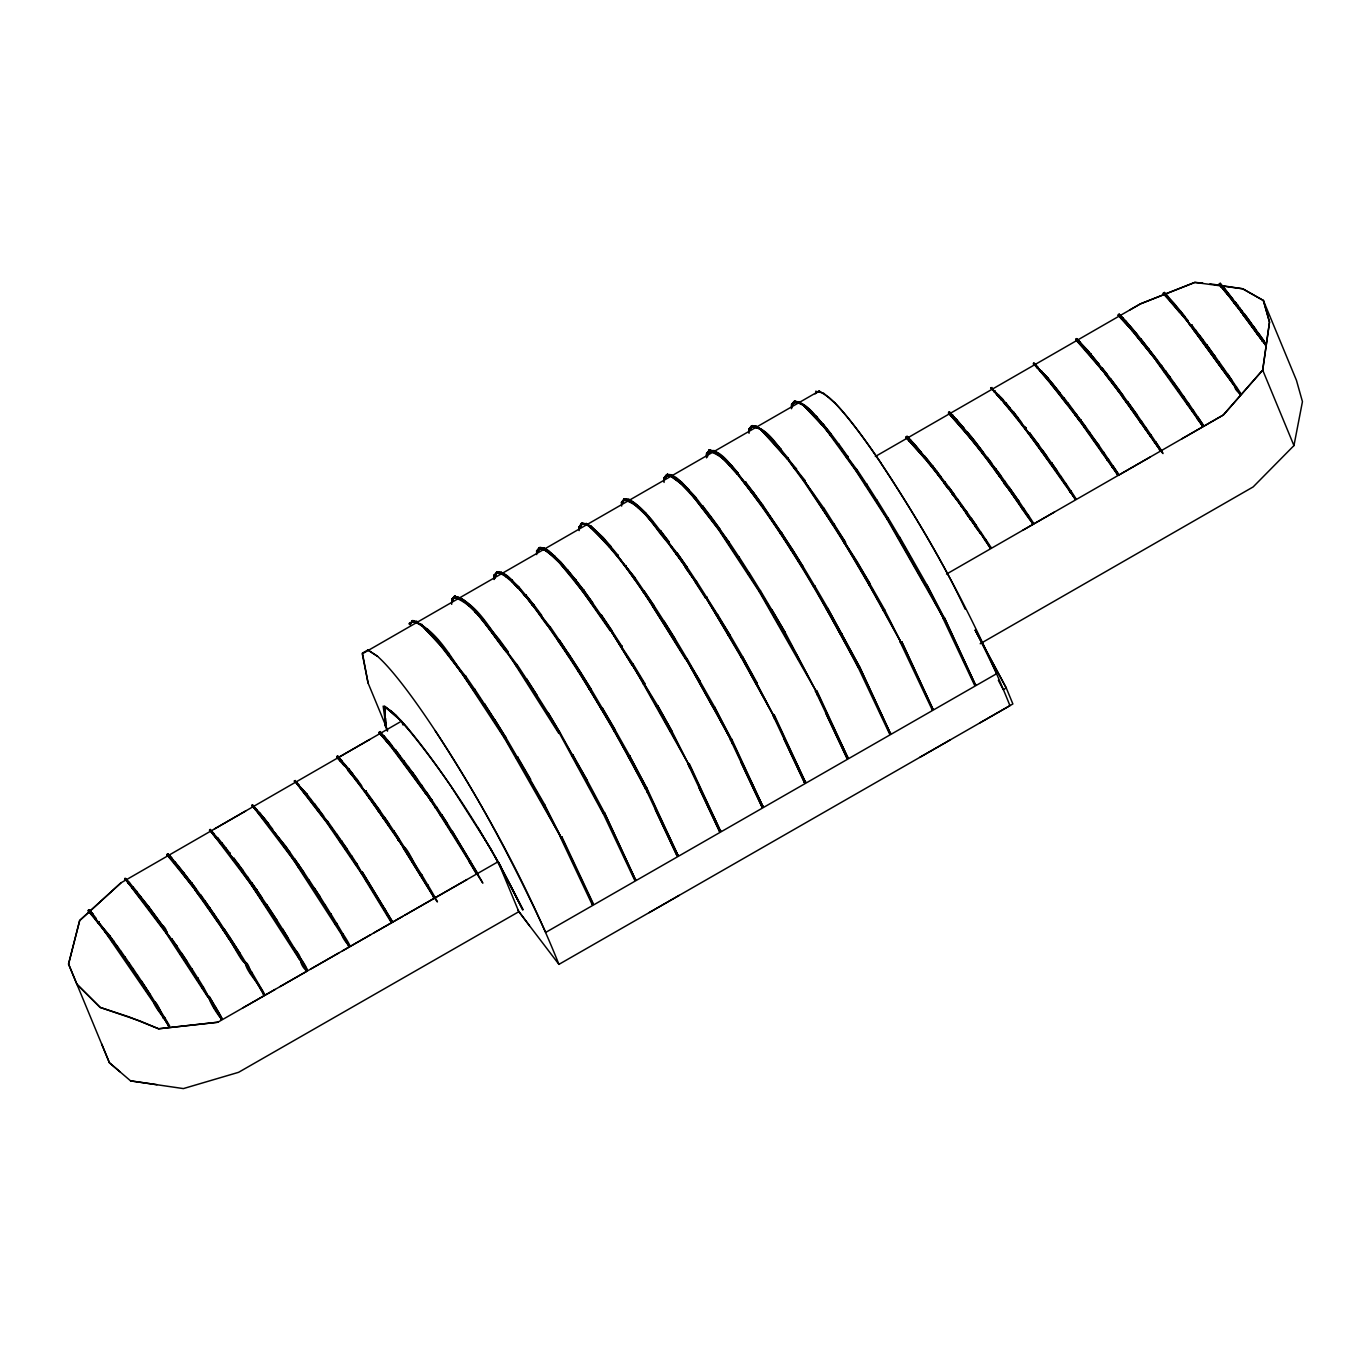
<?xml version="1.0" encoding="UTF-8"?>
<svg xmlns="http://www.w3.org/2000/svg" width="1371" height="1371" viewBox="0 0 1371 1371"><rect width="100%" height="100%" fill="white"/><g stroke="black" fill="none" stroke-linecap="round" stroke-linejoin="round"><path stroke-width="1.5" d="M749.029 433.287L749.132 428.797L751.616 425.798C768.514 427.992 777.648 447.22 788.548 458.548L787.143 458.925L760.494 429.226L755.558 426.278L751.616 425.798L749.029 429.706L750.52 429.397L752.525 425.593L753.005 426.415C765.412 428.3 772.627 441.068 780.99 449.225L779.568 449.585L772.73 440.742L760.511 429.243L766.92 435.43L767.177 433.956L766.252 434.144L766.92 435.43M494.108 579.505L494.194 575.032L496.696 572.033C506.567 571.433 512.531 581.664 519.061 587.525L517.621 587.851L511.349 580.396L505.608 575.494L505.453 576.42C523.396 590.473 536.112 609.872 549.651 627.918L550.148 626.753L549 627.729C585.04 679.022 616.573 733.348 645.501 788.942L646.855 788.291L629.82 756.141L628.466 756.775L629.82 756.141M494.194 578.596L494.194 575.032L495.599 575.614L494.965 576.317L494.211 574.997L495.599 575.631L494.982 576.3L494.108 575.94L497.604 571.844L506.927 576.111L512.651 580.996L512.017 581.681L512.24 580.207M495.12 578.408L495.12 574.826M791.53 408.729L791.65 404.325L795.077 401.206C807.708 403.382 815.385 416.27 823.577 424.976L822.154 425.336L803.08 404.925L798.128 401.943L794.169 401.395L791.65 404.291L792.421 405.61L792.575 404.102L791.65 404.291M791.615 407.821L791.65 404.325M451.676 604.337L451.779 599.196L454.332 596.385C479.353 603.703 491.401 633.488 508.041 651.91L506.687 652.339C490.595 633.625 478.256 606.41 454.229 597.31L451.693 600.121L455.72 597.002C464.786 597.842 470.527 606.41 476.765 612.1L475.326 612.443L475.497 611.535C469.225 605.828 463.449 597.208 454.332 596.368L454.229 597.31C463.535 598.442 469.773 606.582 476.114 612.786M169.661 1025.954L164.571 1017.333C163.56 1019.973 158.573 1004.395 154.923 1001.824L153.689 1002.698C155.917 1009.227 170.055 1024.617 168.41 1026.571M657.789 705.757L656.469 706.459L657.669 705.791L632.168 664.13L688.602 764.333L672.03 731.48L657.634 705.739L656.829 706.168L657.789 705.757L672.201 731.566L670.882 732.268L672.236 731.634M700.067 681.267L698.867 681.935L700.187 681.216L686.408 659.262L731.034 739.877L714.668 707.145L687.214 658.92L685.928 659.691C656.846 613.9 630.266 564.629 590.078 527.407L591.107 526.293L603.274 537.586L618.235 555.581L617.567 556.249L602.417 537.826L590.233 526.498L610.009 546.96L610.335 545.589L610.009 546.96M729.715 634.567L728.447 635.39L729.715 634.567L705.911 597.413L741.385 657.617L773.552 715.525L742.705 656.898L729.732 634.619L728.447 635.39L729.732 634.619M859.274 666.375L827.776 608.313L814.82 586.068L813.534 586.822L814.768 586.205L802.926 566.343L801.675 567.148L802.926 566.343L791.855 548.606L762.499 504.734L745.67 482.146L744.573 483.175C788.342 540.482 824.434 603.274 857.903 667.009L859.274 666.375L827.621 608.296L826.456 609.015L827.621 608.296M814.768 586.205L813.534 586.822L814.82 586.068M845.461 542.282L833.585 524.63L868.991 584.731L901.073 642.536L884.518 609.718L883.387 610.523L884.741 609.889L857.286 561.887L844.673 542.385L870.277 583.96L868.991 584.731L870.277 583.96M687.162 659.074L675.286 639.177L674.035 640L675.286 639.177L664.198 621.423L662.964 622.28L664.198 621.423M537.552 550.662L536.627 550.868L537.398 552.17L539.968 547.509L543.876 547.903L548.794 550.782L560.979 562.179L583.772 590.164L611.569 630.369L610.249 630.849L582.658 591.209L559.916 563.275L547.766 551.913L542.847 549.017L538.957 548.64L537.226 551.382M762.002 505.899L762.465 504.699L762.002 505.899C745.79 487.271 733.485 459.405 708.961 451.11L709.064 450.185L714.325 451.248L710.452 450.819L707.385 454.572L706.528 454.195L709.064 450.185C722.328 450.665 729.818 464.992 738.403 473.492L736.981 473.852C728.618 465.712 721.403 452.858 708.961 451.11L706.528 454.195L706.545 457.845M621.577 502.249L622.348 503.551L622.965 502.866L621.577 502.232L621.491 503.174L622.982 502.849L621.577 502.249L621.663 506.07M772.25 610.284L770.999 611.106L772.25 610.284L785.206 632.562L816.053 691.19L759.123 591.432L760.374 590.61L759.123 591.432L718.764 529.943L694.394 498.101L680.941 483.62L670.299 475.891L666.409 475.514L663.992 478.668L665.483 478.359L667.42 474.383L676.674 478.462L682.398 483.295L680.941 483.62L675.355 477.862L670.419 474.966L666.529 474.572L664.095 477.742L664.866 479.045L667.437 474.383L666.409 475.514L671.139 476.285L681.764 483.997M421.531 625.039L415.979 621.423L411.968 620.72L411.866 621.646L413.356 621.337L412.877 620.532L409.261 624.285L413.356 621.337L417.332 622.04L412.722 622.04L411.968 620.72C436.064 628.107 451.693 658.885 465.026 677.154L440.057 645.056L420.966 624.508L434.47 636.692L441.479 644.713L440.811 645.364L420.983 624.525L427.409 630.78L427.649 629.323L426.741 629.512L427.409 630.78M451.779 599.196L453.167 599.812L452.55 600.498L451.779 599.178L455.241 596.179L455.086 597.687L454.229 597.31L455.258 596.179L455.086 597.687M629.786 756.072L628.466 756.775L629.786 756.072L615.236 730.263L590.558 688.345L589.307 689.15L590.558 688.345L579.505 670.608L569.119 654.55L567.92 655.458L569.119 654.55M602.452 708.053L601.166 708.807L602.417 707.984L615.356 730.229L614.071 730.983L615.356 730.229M823.251 424.273L822.154 425.336L823.251 424.273L830.826 433.613L829.729 434.676L830.843 433.647L830.466 434.967L815.882 417.641L803.098 404.942L822.343 424.462L855.658 470.39L886.78 518.632L888.031 517.81L886.78 518.632L943.591 618.201L927.259 585.571L899.907 537.501L898.622 538.272L899.89 537.449M409.363 623.359L410.135 624.662L410.272 623.171L409.363 623.359L410.752 623.976L410.135 624.662M465.506 675.954L464.375 676.966L504.579 738.301L505.83 737.495L504.579 738.301L561.253 837.698L544.75 804.966L543.619 805.771L544.973 805.137L505.83 737.495M526.755 679.125L525.59 680.067L526.755 679.125L548.211 713.16L546.943 713.725L548.177 712.869L560.019 732.748L558.785 733.365L506.979 651.602L517.193 665.072L515.856 665.518L517.193 665.072M560.019 732.748L548.194 712.903M590.233 526.498L591.124 526.293L590.918 527.801L585.297 523.653L581.441 523.362L578.973 527.629L579.847 527.989L582.349 523.174L580.464 527.321L578.973 527.629L581.424 523.379L586.668 524.288L581.338 524.305L582.349 523.174L586.668 524.288L586.205 523.465L591.107 526.293L610.678 546.292L609.238 546.652L610.678 546.292M709.064 450.185L709.989 449.996L709.818 451.505L709.064 450.185M749.029 429.706L749.731 429.312M792.558 404.119L793.038 404.908L791.564 405.233L794.169 401.395L795.557 402.029C804.606 402.748 810.347 411.334 816.568 416.99L815.128 417.332L816.568 416.99M544.321 548.726L543.704 549.428L542.95 548.092L554.964 556.455L554.312 557.14L543.687 549.411L538.957 548.64L539.968 547.509L544.321 548.726L543.876 547.903L539.077 547.697L536.644 550.851M706.631 456.937L706.613 453.287L707.522 453.081L707.385 454.555L706.613 453.27L709.972 449.996L709.818 451.505M644.798 683.444L643.547 684.249L644.798 683.444L632.922 663.753M458.188 597.91L458.874 597.516M714.325 451.248L712.869 451.556L713.897 450.425L713.708 451.95L712.869 451.556L712.989 450.613L719.261 454.161L731.394 465.523L729.955 465.866L717.941 453.561M803.646 405.456L798.008 402.868L799.019 401.737L798.847 403.263L794.066 402.337L795.094 401.206L792.421 405.61M420.983 624.525L421.874 624.319L421.634 625.793L415.859 622.348L416.87 621.217L416.681 622.725L412.551 621.252M497.45 573.352L498.067 572.667L496.593 572.975L496.696 572.033L500.621 572.53L506.91 576.094L506.293 576.797L500.518 573.472L501.546 572.341L501.358 573.849L496.593 572.975L497.604 571.844L494.965 576.317M539.831 549.017L540.448 548.314L539.814 549.017L539.077 547.697L540.448 548.331L537.398 552.17M632.785 502.163L645.844 513.285L645.57 514.742L633.453 503.448L627.729 500.244L628.741 499.113C645.895 509.138 656.658 526.807 668.911 541.905L667.523 542.299C654.224 527.852 643.822 505.385 623.874 499.918L624.885 498.787L629.203 499.935L624.713 500.295L623.976 498.975L629.203 499.935L623.976 498.975L621.577 502.232M667.283 475.891L667.9 475.206L666.409 475.514L667.42 474.383M761.059 429.757L755.438 427.221L756.449 426.09L756.278 427.598L751.514 426.724L752.542 425.593L749.903 430.083M980.196 643.736L1253.145 486.928L1293.95 445.575L1262.691 370.101L1269.512 322.116L1263.377 300.489L1242.726 288.784L1194.809 282.409L1140.432 303.865L1129.944 309.897M1181.905 438.806L1223.343 414.985L1262.691 370.101L1269.512 322.116L1263.377 300.489L1242.726 288.784L1210.027 283.814M463.141 600.926L463.844 600.532M505.573 575.494L506.293 576.797L506.91 576.094L505.608 575.494M416.681 622.725L415.979 621.423L417.315 622.04M544.321 548.708L542.847 549.017L543.876 547.903L554.964 556.455M547.766 551.913L548.451 551.519M586.651 524.27L585.177 524.596L586.205 523.465M629.203 499.935L627.729 500.244L627.849 499.301L634.105 502.78L639.811 507.596L653.23 522.008L652.562 522.677L644.97 513.525L645.861 513.32L645.57 514.742M667.437 474.383L671.327 474.777L676.246 477.656L676.04 479.165L675.218 478.77L676.246 477.656L681.987 482.506L695.457 497.022L720.118 529.532L729.286 542.693L727.95 543.156L729.098 542.179L739.02 557.209L737.701 557.689L738.883 556.763L749.354 573.198L748.069 573.729L749.269 572.838L760.391 590.85L759.123 591.432L760.391 590.85M501.34 573.849L500.638 572.53L501.546 572.341L501.34 573.849L497.296 572.581M798.83 403.245L798.128 401.943L799.036 401.754L798.83 403.245L794.752 401.926M595.802 532.222L596.488 531.828M554.312 557.14L553.644 555.855M638.372 507.904L639.057 507.51M675.218 478.77L675.903 478.376M723.528 459.336L724.231 458.942M808.701 410.769L809.387 410.375M468.899 605.862L469.585 605.468M264.552 994.129L251.698 972.125C250.636 975.227 249.402 963.882 245.786 962.476C243.438 969.503 266.351 991.49 263.335 994.798M215.401 1007.051L209.215 996.477C207.124 1001.978 233.824 1037.264 215.453 1006.914L214.167 1007.685L215.401 1007.051L209.215 996.477L207.946 997.3L165.977 932.983L124.795 878.503L129.285 882.393L133.381 887.551L131.959 887.911L133.056 886.831L145.309 902.478L162.703 926.008L161.35 926.436L162.703 926.008M282.563 928.99L281.363 929.898L282.563 928.99L294.182 947.961C291.115 947.104 298.45 950.771 300.403 958.329L299.169 958.963L250.876 884.124L209.626 829.609L218.229 838.641L216.824 839.018L209.626 829.609M300.403 958.329L294.199 947.755M342.956 933.84C336.838 933.068 361.001 961.637 342.956 933.84L341.67 934.594L293.325 859.686L252.058 805.154L260.319 813.483L268.51 823.885L267.825 824.537L259.462 813.723L264.209 818.213L272.606 829.129L271.921 829.781L267.362 823.474L268.202 823.217L267.105 824.262L268.51 823.885M392.072 921.106L362.064 871.665L360.847 872.556L390.855 921.775L392.072 921.106L362.064 871.665L360.847 872.556L326.606 822.411L294.474 780.699L306.641 793.758L310.943 799.447L310.257 800.098L305.784 794.015L306.641 793.775L305.544 794.82L298.107 784.829L306.95 794.46L305.784 794.015M427.889 885.272L421.668 874.647C419.166 876.12 409.998 851.717 404.531 847.278L403.314 848.152C408.472 856.104 457.606 935.93 427.958 885.135L426.655 885.889L427.958 885.135M336.666 923.557L335.432 924.191L336.666 923.351L335.432 924.191L336.666 923.557L330.754 913.703L329.503 914.543L330.754 913.703M602.212 538.7L602.914 538.306M681.113 482.729L688.431 489.036L688.156 490.475L680.941 483.62L682.398 483.295M426.604 630.42L427.289 630.026M433.03 637.018L433.716 636.624M517.621 587.851L511.366 580.43L518.684 586.754L533.645 604.817L532.959 605.468L518.307 587.456M575.272 580.858L553.678 555.872L568.365 570.902L575.94 580.207L575.272 580.858L567.166 570.422L568.04 570.182L566.943 571.244L553.678 555.872M559.916 563.275L560.619 562.881M748.617 573.764L719.381 530.097L687.539 489.241L695.817 497.742L694.394 498.101L687.557 489.258L688.156 490.475M766.115 435.053L766.8 434.658M1293.95 445.575L1302.45 401.634L1296.452 380.333L1263.377 300.489M772.541 441.582L773.227 441.205M906.025 437.435L907.088 436.338L913.874 443.57L929.007 461.753L928.338 462.404L906.025 437.435L928.338 462.404M945.15 482.455L943.762 482.849L947.995 488.487L949.126 487.476L947.995 488.487L949.126 487.476L953.428 493.303L952.314 494.314L957.352 500.518L958.055 499.901L953.445 493.303L952.314 494.314L953.685 493.903L944.893 481.821L943.762 482.849L945.15 482.455L932.64 465.969L927.824 461.29L952.982 494.52L927.841 461.307L909.539 440.022L910.413 439.8L909.35 440.896L910.413 439.8L909.35 440.896L906.197 436.544M948.458 413.014L949.52 411.917L967.618 432.619L966.212 432.979L948.458 413.014L978.688 447.923L1018.07 501.957L1018.619 500.861L1009.279 487.493L1008.131 488.47C1015.088 497.673 1028.319 518.924 1032.483 522.882L1032.123 523.516M1027.719 516.113L1028.319 515.102L1027.736 516.147L986.486 457.64L951.971 415.584L952.862 415.379L951.782 416.458L952.845 415.362L951.782 416.458L948.629 412.123M1074.59 499.095L1074.95 498.461C1055.721 472.138 1029.758 432.928 1004.892 404.068L1005.971 402.988L1010.05 408.181L1009.382 408.849L991.062 387.685L1002.647 399.458L1001.224 399.801L991.062 387.685M1048.078 379.921L1048.404 378.55L1047.53 378.79L1059.56 393.957L1060.246 393.323L1052.482 383.726L1036.819 366.708L1048.404 378.55L1048.078 379.921L1033.494 363.264L1048.404 378.55L1064.239 398.413L1063.57 399.064L1033.494 363.264M1075.755 339.717L1076.818 338.62L1087.169 349.845L1106.688 373.975L1106.003 374.626L1075.755 339.717L1079.868 343.504L1080.159 342.082L1075.927 338.826M1155.702 441.856L1154.519 442.816L1155.702 441.856C1180.757 480.073 1134.108 413.288 1126.482 402.611L1127.613 401.6L1136.645 414.196L1136.148 415.362L1106.003 374.609L1079.251 342.27L1087.511 350.565L1086.089 350.925L1079.268 342.287L1079.868 343.504M1118.188 315.279L1119.25 314.182L1126.037 321.397L1137.364 334.867L1136.696 335.535L1118.188 315.279L1132.943 331.045L1156.678 360.916L1157.107 359.665L1155.993 360.676L1202.573 425.97L1203.172 424.924L1198.168 417.452L1196.986 418.395L1202.573 425.97M1156.678 360.916L1121.701 317.849L1122.575 317.644L1121.512 318.74L1122.575 317.644L1121.512 318.74L1118.359 314.387M1163.242 293.548L1164.305 292.469L1173.953 303.18L1188.263 320.9L1187.577 321.534L1163.242 293.548L1167.132 297.233L1167.441 295.81L1163.431 292.674M1180.465 312.708L1166.55 296.016L1181.134 312.04L1184.664 316.393L1183.978 317.044L1179.951 311.594L1180.808 311.354L1179.728 312.417L1166.55 296.016L1167.132 297.233M953.222 416.116L956.667 419.869L955.227 420.212L956.307 419.132L963.864 428.146L962.459 428.489L963.539 427.426L963.196 428.815M997.848 394.899L999.099 395.431L997.677 395.791L994.403 391.146L1002.304 398.721L1006.297 403.691L1005.629 404.359L997.865 394.917M994.215 392.037L994.9 391.626M1036.647 367.599L1037.333 367.205M1040.863 371.678L1040.281 370.478L1041.532 371.01L1040.109 371.352L1041.532 370.993M907.088 436.338L914.234 444.307L912.795 444.65L913.874 443.57L921.432 452.584L920.01 452.927L921.432 452.567M1119.25 314.182L1126.396 322.134L1124.957 322.476L1126.037 321.397M1082.524 346.914L1083.227 346.52M1169.583 300.472L1170.268 300.078M1126.037 321.397L1129.944 326.127L1128.522 326.487L1129.601 325.407L1137.039 334.164L1157.364 360.282L1156.661 360.899L1135.942 335.227L1137.347 334.867M336.7 757.135L337.78 756.055L345.509 765.292L344.087 765.652L336.7 757.135L341.088 761.556L341.413 760.151L336.889 756.261M379.133 732.68L380.195 731.6L391.815 745.55L390.409 745.927L379.133 732.68L395.122 751.188L430.94 800.51L431.659 799.91L426.604 792.284L425.438 793.261C433.065 800.733 531.16 964.002 452.499 831.477L451.282 832.334L452.481 831.443M426.604 792.284L425.438 793.261L382.972 735.936L383.846 735.713L382.749 736.793L383.829 735.713L382.749 736.793L379.321 731.806M958.792 424.239L959.477 423.845M1043.657 375.363L1044.359 374.969M167.022 854.921L168.085 853.842L179.361 867.106L196.242 889.299L195.539 889.916L167.022 854.921L171.392 859.343L171.718 857.955L167.211 854.047M213.071 834.579L213.756 834.185M475.326 612.443L476.011 612.049M516.473 665.672L517.038 664.592L516.439 665.62L482.575 619.623L499.164 639.417L507.818 651.328L507.304 652.476L475.514 611.569L476.748 612.083M524.853 594.98L526.07 595.494L524.647 595.854L525.744 594.791L524.647 595.854L517.827 586.994L519.043 587.508M752.936 493.012L754.05 493.371L752.679 493.8L730.143 464.992L731.034 464.786L729.955 465.866L731.017 464.752M745.653 482.129L744.573 483.175L745.67 482.146L744.573 483.175L737.17 472.978L754.067 493.406L781.59 532.959L780.27 533.456L781.59 532.959M816.55 416.973L815.128 417.332L816.208 416.253L823.577 424.976M171.392 859.343L170.844 858.177M271.921 829.781L252.058 805.154M327.258 822.6L327.738 821.4L327.275 822.617L298.107 784.829M341.088 761.556L341.413 760.151L340.334 761.231L340.539 760.374L348.714 770.656L349.074 769.32L347.977 770.382C367.548 793.895 388.798 827.021 403.742 847.604L404.514 847.244M916.359 448.677L917.045 448.283M128.223 883.472L128.908 883.078M1172.873 304.259L1173.576 303.865M1150.235 435.687L1150.8 434.624L1149.635 435.584L1150.8 434.607L1150.235 435.704L1118.051 389.998L1089.962 354.335L1090.836 354.112L1089.756 355.192L1090.836 354.112L1089.756 355.192L1086.295 350.068L1087.511 350.565M259.993 814.854L255.691 809.284L260.661 814.203L259.239 814.563L259.462 813.723M1001.224 399.801L1001.91 399.407M1087.511 350.565L1086.089 350.925L1087.169 349.845L1098.771 364.001L1097.366 364.378L1098.445 363.298L1098.085 364.652M1128.522 326.487L1129.224 326.092M1132.189 330.737L1132.874 330.342M301.671 790.107L302.357 789.713M175.128 863.764L175.471 862.393L175.128 863.764L170.844 858.195L183.645 872.796L191.94 883.541L191.237 884.175L170.844 858.195M348.714 770.656L344.292 764.812L349.057 769.32L357.471 780.236L356.786 780.887L344.31 764.829L345.509 765.292M383.846 735.713L387.924 740.837L386.519 741.214L387.599 740.134L399.904 755.798L399.218 756.449L390.632 745.104M1176.267 308.252L1176.952 307.858M255.486 810.124L256.171 809.747M967.292 431.916L966.212 432.979L967.292 431.916L975.072 441.513L996.117 469.465L995.432 470.099L966.212 432.979L967.618 432.619M1093.51 359.665L1094.195 359.271M924.859 456.354L923.763 457.417L924.859 456.354L928.698 461.067L941.003 476.988L939.615 477.382L940.729 476.354M1009.382 408.849L1005.097 403.211L1005.971 402.988L1004.892 404.068L1001.43 398.944L1002.647 399.458M1219.179 284.38L1220.259 283.317L1233.283 299.735L1232.598 300.386L1219.179 284.38L1237.019 306.076L1237.687 305.425L1235.185 301.911L1234.089 302.94C1243.925 314.902 1258.492 336.958 1265.056 343.898L1264.748 344.618M1266.101 344.172L1263.411 340.094L1262.245 341.071L1263.599 340.642L1256.042 329.811L1254.911 330.805L1256.264 330.377L1251.26 323.23L1250.129 324.241L1251.483 323.813L1244.234 313.753L1243.12 314.799L1244.234 313.77L1251.243 323.23L1250.798 324.447L1221.458 286.025L1222.315 285.785L1221.235 286.847L1222.315 285.785L1221.235 286.847L1219.385 283.54M1113.235 466.26L1112.052 467.22L1113.235 466.277L1112.052 467.22L1113.235 466.26L1118.239 473.749L1117.639 474.777L1067.186 403.28L1085.164 426.021L1084.701 427.238L1051.077 384.103L1052.482 383.726M88.207 910.772L89.304 909.71L96.124 918.33L95.456 918.981L88.207 910.772L109.354 937.044L109.8 935.81L98.335 922.135L153.689 1002.698L154.906 1001.807M141.47 981.07L140.288 982.013L141.47 981.07L150.313 994.609L149.662 995.552L116.398 946.247L91.651 913.806L92.525 913.583L91.429 914.628L92.508 913.566L91.429 914.628L88.43 909.933M386.519 741.214L387.205 740.82M208.426 996.82L171.049 939.118L136.072 891.801L149.233 907.345L148.805 908.613L135.832 892.624L136.929 891.561L135.832 892.624L132.182 887.071L133.056 886.848L132.696 888.185L132.182 887.071M178.264 868.169L178.95 867.774M216.824 839.018L217.903 837.938L222.102 843.354L221.434 844.005L217.509 838.606M263.112 819.275L263.815 818.881M345.184 764.59L344.824 765.943L344.31 764.829M1224.406 288.321L1223.309 289.384L1224.406 288.321L1237.687 305.425L1236.299 305.819L1237.413 304.79L1242.212 311.337L1240.824 311.748L1241.937 310.72L1244.491 314.387L1243.12 314.799L1265.382 344.772M174.391 863.456L175.077 863.062M1025.2 428.763L1025.611 427.478L1025.2 428.763L1008.867 407.718L1013.58 412.174L1017.813 417.761L1017.128 418.412L1012.723 412.431L1013.58 412.174M99.192 921.912L98.095 922.957L99.209 921.912L98.095 922.957L94.942 917.885L113.724 941.397L112.353 941.808L113.485 940.797L117.46 946.538L116.107 946.967L117.238 945.956L121.282 951.885L119.928 952.314L121.076 951.32L125.189 957.404L123.836 957.849L124.984 956.872L129.165 963.128L127.811 963.573L128.977 962.613L133.227 969.04L131.89 969.503L133.056 968.543L137.374 975.175L136.037 975.655L137.22 974.695L150.399 994.986L149.113 995.5L150.313 994.626L164.571 1017.556L163.32 1018.156L164.571 1017.556M549.617 627.867L549.325 627.027C549.411 630.026 535.753 608.45 532.239 605.194L524.87 595.014M651.808 522.368L652.493 521.957M668.225 542.539L659.4 531.674L660.479 530.628L659.4 531.674L652.03 521.528M711.241 517.038L710.109 518.049L711.241 517.038L719.895 528.932L719.415 530.149L702.226 506.636L703.083 506.396L701.986 507.424L703.066 506.379L701.986 507.424L694.617 497.279L695.817 497.742M736.981 473.852L737.667 473.458M779.568 449.585L780.253 449.191M834.391 524.305L833.191 525.213L834.408 524.356L833.191 525.213L803.92 481.461L779.791 448.763L780.973 449.208M1054.916 388.798L1055.601 388.404M1225.417 291.989L1226.102 291.595M567.148 570.387L568.348 570.867L567.166 570.422M967.618 432.619L971.456 437.298L970.051 437.675L971.148 436.629L970.051 437.675L971.131 436.629L983.435 452.567L982.047 452.944L983.435 452.55M1006.297 403.691L1013.889 412.877L1012.483 413.237L1013.58 412.191L1013.22 413.528L1008.867 407.718M1140.878 338.877L1139.798 339.922L1140.895 338.877L1139.798 339.922L1140.878 338.877L1157.364 360.282M465.026 677.154L465.523 675.989L464.992 677.103L440.28 644.233L441.479 644.713M830.432 434.915L822.377 424.513M483.843 704.763L484.426 703.734L483.843 704.763L447.889 653.624L448.745 653.384L447.632 654.43L448.728 653.367L448.368 654.704L440.28 644.233L465.729 676.537M489.944 629.803L490.629 629.409M694.583 497.227L695.8 497.724L695.114 498.393L694.617 497.279M1102.387 368.216L1101.29 369.262L1102.387 368.216L1101.29 369.262L1102.387 368.216L1106.397 373.323L1123.466 396.185L1122.763 396.802L1105.283 374.369L1106.688 373.975M975.364 442.199L974.215 441.77M395.499 749.886L394.402 750.931L395.499 749.868L394.402 750.931L395.499 749.886L404.119 761.316L402.731 761.71L403.845 760.682L408.438 767.092L407.05 767.503L408.181 766.475L417.384 779.414L416.03 779.842L417.161 778.848L422.028 785.977L420.674 786.423L421.822 785.429L420.674 786.423L421.84 785.446L431.659 799.91L430.323 800.39L431.488 799.43L436.664 807.348L435.344 807.827L436.509 806.885L447.1 823.234L445.798 823.765L446.997 822.857L477.074 872.419M1143.722 344.824L1144.408 344.429M220.697 843.731L221.776 842.651L230.174 853.585L229.488 854.219L221.382 843.336M356.786 780.887L352.21 774.564L357.18 779.585L361.67 785.754L360.984 786.406L356.34 779.842L357.18 779.585L356.083 780.63L357.454 780.236M191.666 882.907L190.809 883.147L199.275 895.726L200.646 895.297L195.984 888.682L194.853 889.71L195.984 888.682L194.853 889.71L218.023 922.477L219.36 921.998C217.252 920.147 190.603 878.108 204.45 902.187L182.257 873.173L183.645 872.779M246.9 877.766L224.913 847.895L243.078 870.876L241.707 871.288L242.838 870.277L247.603 877.149L246.249 877.577L247.38 876.566L256.96 890.499L255.623 890.944L256.96 890.499M349.074 769.32L353.067 774.324L352.69 775.643L347.977 770.382L349.057 769.32M936.239 472.378L936.633 471.058L936.239 472.378L927.601 462.113L929.007 461.753M1227.542 294.645L1228.245 294.251M94.719 918.707L95.422 918.313M140.545 897.885L140.048 896.788L141.213 897.217M1235.734 387.702L1183.481 315.947L1235.734 387.702L1236.299 386.639L1235.117 387.582C1234.911 390.255 1242.417 395.636 1239.95 393.546L1239.59 394.197M1230.421 297.61L1229.941 296.53L1231.107 296.959M1016.408 418.138L1017.505 417.092L1021.806 422.851L1021.121 423.485L1017.093 417.744M1118.376 474.195L1108.334 459.045L1107.168 459.988L1108.505 459.525L1103.535 452.019L1102.37 452.978L1103.706 452.533L1098.822 445.232L1097.657 446.209L1099.011 445.746L1085.164 426.038L1084.033 427.032L1085.386 426.604L1068.043 403.04L1066.946 404.085L1062.851 398.79L1059.08 392.894L1059.937 392.654L1058.84 393.7L1060.246 393.323M1149.121 349.519L1147.733 349.931L1148.847 348.885M1187.08 320.454L1203.292 340.471L1201.904 340.882L1203.035 339.854L1215.22 356.768L1213.866 357.197L1215.014 356.186L1219.333 362.492L1217.979 362.938L1219.127 361.944L1231.878 380.178L1236.453 387.102L1235.117 387.582L1236.299 386.639L1240.926 393.717M977.969 447.666L978.671 447.272M1222.469 368.131L1223.498 368.388L1222.161 368.833L1190.782 325.15L1191.639 324.893L1190.525 325.938L1191.622 324.893L1190.525 325.938L1187.097 320.454M1234.089 302.94L1235.477 302.563L1234.089 302.94L1231.878 300.112L1233.266 299.735M143.921 902.872L144.606 902.461M313.89 804.28L315.022 804.674L313.651 805.085L309.777 799.019L327.977 822M351.97 775.369L352.655 774.975M186.353 878.417L187.039 878.023M224.673 848.718L225.375 848.323M101.557 927.396L102.242 927.002M1051.728 463.055L1050.58 464.049L1051.746 463.055L1050.58 464.049L1051.728 463.055L1056.356 469.636L1055.841 470.784L1020.658 422.439L1025.885 428.129M1062.851 398.79L1063.965 397.744L1068.317 403.691L1067.632 404.308L1063.536 398.413M1151.829 355.209L1152.514 354.815M1191.639 324.893L1195.632 330.36L1194.261 330.771L1195.358 329.726L1199.436 335.347L1198.048 335.741L1199.162 334.73L1203.035 339.854L1201.904 340.882L1203.275 340.454M935.536 472.104L936.222 471.71M1110.493 378.602L1109.379 379.647L1110.493 378.602L1118.907 389.741L1136.85 414.762L1135.496 415.19L1136.645 414.196L1141.46 421.325L1140.124 421.771L1141.272 420.794L1146.173 428.112L1144.836 428.557L1145.985 427.598L1150.955 435.104M532.239 605.194L533.336 604.131L541.734 615.425L541.048 616.059L532.925 604.8M643.445 591.826L644.01 590.747L643.445 591.826L625.262 565.829L634.756 577.482L634.259 578.631L617.087 555.186L634.996 578.048L633.625 578.476L634.756 577.482L653.898 605.759L652.596 606.239L653.761 605.297L664.25 621.749L675.303 639.417L674.035 640L675.303 639.417M148.805 908.613L149.233 907.345L162.481 925.442M299.238 865.564L298.073 866.523L299.238 865.564L304.122 872.676L303.539 873.738L271.475 828.735L285.288 845.838L290.052 852.711L288.681 853.139L289.829 852.145L304.276 873.173L302.94 873.635L304.122 872.676L309.263 880.576L307.944 881.056L309.126 880.113L319.666 896.428L318.38 896.96L319.58 896.034L325.116 904.963L323.83 905.494L325.047 904.603L330.771 913.977M601.132 616.436L601.68 615.356L601.132 616.436L574.535 580.584L575.94 580.207M632.905 663.958L631.671 664.575L632.905 663.718L631.671 664.575L610.609 630.214L582.949 590.455L583.789 590.198L582.658 591.209L583.772 590.164L582.658 591.209L574.792 579.796M795.968 469.79L796.38 468.522L795.934 469.756L787.4 458.137L796.654 469.156L795.266 469.55L787.4 458.137M1241.526 311.988L1238.818 307.978L1241.937 310.72L1240.824 311.748L1241.937 310.72M266.677 904.552L265.477 905.477L266.677 904.552L277.096 920.438L276.462 921.398L233.259 858.726L234.115 858.469L232.984 859.48L234.098 858.452L232.984 859.48L229.043 853.19L229.882 852.933L228.786 853.979L230.157 853.567M310.926 799.43L315.039 804.691L313.651 805.085L314.764 804.04L323.556 815.968L322.168 816.379L323.539 815.968M318.98 809.576L317.866 810.604L318.98 809.576L317.866 810.604L313.908 804.297M498.05 640.446L498.736 640.051M676.846 554.398L677.325 553.216L676.846 554.398L667.78 541.511L677.548 553.764L686.717 566.943L685.997 567.543L667.523 542.299L668.911 541.905M987.583 458L986.212 458.411L987.326 457.4L991.559 463.038L990.445 464.049L991.559 463.038M1194.261 330.771L1194.946 330.377M1236.299 305.819L1237.43 304.79L1237.019 306.076M105.07 932.023L105.773 931.629M275.674 834.271L271.475 828.735L285.528 846.438L284.157 846.85L285.288 845.838M398.515 756.192L399.201 755.798M455.738 665.055L456.44 664.661M626.084 565.538L625.622 566.771L617.087 555.186M847.158 457.4L847.621 456.2L847.158 457.4L838.109 444.53L857.012 469.945L855.658 470.39L856.824 469.413L866.712 484.443L865.409 484.94L866.575 483.997L865.409 484.94L866.609 484.032L877.029 500.415L875.743 500.946L876.943 500.055L888.048 518.049L886.78 518.632L888.031 517.81L899.856 537.655M940.3 477.622L939.872 476.611M1046.347 456.92L1047.41 457.211L1046.707 457.845L1024.754 427.735L1038.567 445.044L1037.196 445.455L1038.327 444.444L1042.954 451.042L1041.583 451.47L1042.714 450.459L1056.561 470.167L1055.207 470.63L1056.356 469.636L1061.257 476.937L1059.92 477.399L1061.068 476.423L1066.038 483.929L1064.701 484.409L1065.867 483.449L1070.922 491.144L1069.603 491.623L1070.768 490.681L1069.603 491.623L1070.768 490.681L1075.909 498.598M1029.775 432.945L1028.661 433.973L1029.775 432.945L1038.327 444.444L1037.196 445.455L1038.567 445.027M1071.094 409.552L1071.796 409.158M1113.543 385.114L1114.229 384.72M783.646 738.352L804.314 782.361L805.531 782.447L773.518 714.839L774.649 719.227M1239.675 307.738L1239.247 309.006L1238.818 307.978M741.145 762.704L761.83 806.731L763.047 806.816L731.017 739.175L732.148 743.579M826.147 714.017L846.798 757.974L848.015 758.077L816.036 690.504L817.167 694.891M933 709.321L901.81 641.885L900.387 642.399L932.126 709.63L933 709.321L901.81 641.885M1199.162 334.73L1198.734 335.981L1198.323 334.97M561.99 837.064L560.568 837.578L561.99 837.064L593.3 903.712L591.878 904.226L593.3 903.712M655.321 809.661L676.846 855.47L678.062 855.555L646.118 788.085L647.249 792.472M698.679 787.143L719.347 831.1L720.563 831.186L688.568 763.63L689.699 768.017M763.047 806.816L731.771 739.226M720.563 831.186L689.322 763.681M805.531 782.447L774.272 714.891M848.015 758.077L816.79 690.556L815.402 691.344M975.484 684.952L944.311 617.55L942.888 618.064L974.61 685.26L975.484 684.952L944.311 617.55M1076.698 414.779L1075.344 415.19L1076.458 414.179M635.578 879.942L604.44 812.609L603.017 813.106L634.704 880.268L635.578 879.942L604.44 812.609M678.062 855.555L646.872 788.136M890.499 733.691L859.291 666.22L857.869 666.734L889.625 734.016L890.499 733.691L859.291 666.22M986.897 458.651L986.486 457.64M152.421 914.131L153.106 913.754M191.666 882.907L190.552 883.935L191.666 882.907L195.984 888.682M1033.58 439.851L1033.151 438.857L1034.265 439.217M1118.907 389.741L1118.462 390.992L1118.051 389.998M1165.676 371.164L1164.545 372.158L1165.676 371.164L1170.063 377.162L1169.583 378.362L1160.5 365.56L1170.303 377.762L1168.932 378.173L1170.063 377.162L1179.3 390.324L1177.946 390.769L1179.094 389.792L1183.927 396.922L1182.573 397.367L1183.721 396.373L1188.623 403.691L1187.286 404.154L1188.451 403.177L1193.421 410.683L1192.085 411.163L1193.25 410.203L1203.31 425.387M1245.434 317.883L1246.547 316.872M109.354 937.044L109.8 935.793L113.724 941.397M148.119 908.373L148.805 907.979M234.115 858.469L238.417 864.244L237.303 865.255L238.417 864.244L242.838 870.277L241.707 871.288L243.078 870.859M279.735 840.817L280.421 840.423M384.154 816.722L382.989 817.682L384.154 816.722L389.038 823.851L388.456 824.914L360.573 785.394L379.578 810.398L378.225 810.844L379.373 809.85L378.225 810.844L379.39 809.867L389.193 824.331L387.873 824.811L389.038 823.851L399.338 839.515L398.018 840.012L399.201 839.086L421.651 874.852L420.4 875.452L421.651 874.852M365.731 790.913L364.617 791.941L365.749 790.93L364.617 791.941L365.731 790.913L379.373 809.85M402.731 761.71L403.417 761.316M1122.763 396.802L1123.226 395.568L1122.095 396.596L1126.482 402.611L1127.613 401.6M1206.96 345.149L1205.829 346.16L1206.96 345.149L1205.829 346.16L1206.96 345.149L1215.22 356.768L1214.175 356.46M1248.45 321.242L1248.038 320.283L1249.135 320.625M996.117 469.465L994.746 469.893L1004.24 482.249L1004.96 481.649L1000.282 474.88L990.719 463.295M1160.226 366.331L1160.911 365.937M408.438 767.092L407.05 767.503L398.772 755.404M1080.776 420.006L1079.645 421.017L1080.776 420.006L1079.645 421.017L1067.186 403.297M116.775 947.172L108.96 936.067M369.039 797.973L369.742 797.579M1209.822 351.593L1210.507 351.199M412.62 772.541L411.489 773.535L412.62 772.541L411.489 773.535L412.62 772.541L417.161 778.848L416.03 779.842L417.384 779.396M238.434 864.261L237.971 865.461L237.577 864.501M156.825 920.164L157.528 919.77M1250.798 324.447L1250.403 323.487M1161.357 365.303L1165.916 371.747L1164.545 372.158L1165.658 371.147M112.353 941.808L113.039 941.414M752.679 493.8L753.382 493.406M956.684 500.312L957.815 499.318L967.035 512.446L966.332 513.062L957.369 499.918M996.117 469.465L994.746 469.893L995.877 468.882L1000.504 475.463L999.133 475.891L1000.487 475.463M1253.642 326.487L1252.511 327.498L1253.642 326.487L1256.042 329.794L1255.562 330.994L1252.803 326.761M710.109 518.049L710.795 517.655M591.312 603.103L591.998 602.709M558.802 641.062L559.334 639.931L558.802 641.062L540.654 615.082L550.354 627.284M813.723 494.794L804.211 480.724L824.16 508.692L822.84 509.189L824.005 508.247L845.496 542.316L844.228 542.882L845.496 542.316M838.983 444.307L837.852 445.301L838.983 444.307L847.861 456.783L846.49 457.211L847.861 456.783M290.052 852.711L285.288 845.856L284.157 846.85L280.027 840.08M1042.731 450.459L1041.583 451.47L1042.954 451.042M1009.279 487.476L1008.765 488.624L1008.456 487.768C1011.147 490.03 1003.435 484.803 1003.589 482.078L1004.737 481.084L1018.79 501.358L1017.453 501.82L1018.619 500.843L1023.571 508.35L1022.252 508.812L1023.417 507.853L1028.456 515.565M1084.701 427.238L1084.324 426.312L1085.404 426.621M204.45 902.187L204.93 901.004L214.322 914.406L213.173 915.365L214.322 914.406M373.58 804.28L374.266 803.869M971.439 518.478L970.291 519.455L971.439 518.478L976.152 525.264L975.604 526.361L961.448 505.779L966.829 511.897L976.341 525.779L975.621 526.378L965.681 512.891L967.018 512.446M1098.291 446.363L1088.797 432.499L1098.822 445.215L1097.657 446.209L1099.011 445.746M1169.6 378.379L1169.223 377.453L1170.303 377.762M1198.151 417.452L1196.986 418.395L1198.168 417.452L1197.586 418.498L1173.696 383.657L1179.094 389.792L1177.946 390.769L1179.3 390.324M1255.202 330.085L1257.327 334.181L1258.475 333.17L1263.394 340.094L1262.245 341.071L1263.599 340.642M116.107 946.967L116.792 946.573M341.705 841.143L340.539 842.102L341.705 841.143L346.572 848.255L346.006 849.317L331.439 827.981L346.743 848.752L345.406 849.215L346.572 848.255L351.73 856.172L350.41 856.652L351.593 855.71L356.854 863.919L355.552 864.416L356.734 863.49L361.533 872.162M1130.955 408.798L1131.641 408.421M1003.589 482.078L1004.292 481.701M1046.056 457.657L1046.741 457.263M1259.778 337.592L1260.463 337.197M1173.405 384.377L1174.09 383.983M1093.047 439.611L1093.732 439.234M196.944 978.671L166.285 932.263L176.91 946.418L175.574 946.898L176.739 945.921L181.88 953.805L180.561 954.285L181.726 953.359L186.867 961.105L192.248 969.623L190.946 970.137L192.146 969.228L190.946 970.137L192.163 969.246L197.681 978.123L196.396 978.671L197.613 977.78L196.396 978.671L197.63 977.797L203.319 987.12L202.051 987.686L203.285 986.812L208.632 996.906M245.769 962.442C243.061 966.675 229.077 935.45 223.027 929.881L224.193 928.938L240.096 953.393L239.411 954.285L199.566 894.989M246.249 877.577L246.934 877.183M288.681 853.139L289.384 852.745M327.738 821.418L337.129 834.819L335.775 835.265L336.923 834.288L341.876 841.64L340.539 842.102L341.687 841.126M961.14 506.516L961.842 506.122M1088.488 433.236L1089.191 432.842M1217.979 362.938L1218.665 362.544M167.331 932.537L165.977 932.983L167.313 932.52C156.414 918.981 167.536 928.047 166.611 933.137L161.658 925.716M209.574 907.585L208.426 908.562L209.574 907.568L208.426 908.562L204.108 901.295M252.024 883.147L250.876 884.124L252.024 883.13L250.876 884.124L252.024 883.147L256.771 889.968M294.474 858.709L293.325 859.686L294.474 858.709L299.238 865.547L298.073 866.523L299.238 865.547M331.131 828.701L331.816 828.324M119.928 952.314L120.614 951.92M1012.758 495.034L1013.443 494.64M1227.748 374.454L1226.411 374.917L1227.559 373.923L1232.066 380.692L1230.73 381.155L1232.066 380.675M1136.148 415.362L1135.805 414.488L1136.85 414.762M634.293 578.682L633.95 577.791L634.996 578.048M1222.161 368.833L1222.846 368.456M507.339 652.527L507.013 651.653L508.041 651.91M676.177 554.192L676.863 553.798M761.333 505.71L762.019 505.299M770.519 518.906L771.205 518.495M719.038 529.206L729.098 542.179L727.95 543.156L729.269 542.659M123.836 957.849L124.521 957.455M171.872 938.809L170.707 939.786L171.872 938.809L176.739 945.921L175.574 946.898L176.893 946.401M706.699 597.088L705.499 597.996L706.733 597.122L705.499 597.996L695.131 581.955L696.331 581.047L695.68 581.99L685.38 567.388L686.528 566.412L696.451 581.458L695.714 582.041L685.38 567.388L686.717 566.943M803.92 481.461L804.606 481.067M1182.573 397.367L1183.259 396.973M474.709 689.202L473.526 690.144L474.692 689.167L494.862 720.135L493.577 720.666L494.777 719.758L505.813 737.444L504.579 738.301L505.813 737.444M975.621 526.378L976.152 525.264L981.122 532.753L980.402 533.353L975.004 526.241L976.341 525.779M1055.841 470.784L1056.561 470.167M1141.272 420.811L1140.124 421.771L1141.46 421.325M1187.286 404.154L1187.972 403.76M127.811 963.573L128.514 963.179M256.788 889.985L255.623 890.944L256.788 889.985L277.199 920.832M382.989 817.682L383.674 817.27M425.438 793.261L426.124 792.849M1018.07 501.957L1018.79 501.358M1059.92 477.399L1060.606 477.005M1102.37 452.978L1103.055 452.584M1144.836 428.557L1145.522 428.18M979.785 533.233L980.951 532.274L985.989 539.968L985.269 540.551L980.471 532.839M218.023 922.477L219.189 921.518L224.347 929.401L223.61 929.984L218.726 922.083M214.339 914.406L213.173 915.365L214.339 914.406L219.343 921.98M260.49 898.056L261.175 897.662M131.89 969.503L132.576 969.108M984.669 540.448L985.852 539.506L990.976 547.423L990.239 548.006L985.355 540.054M1022.252 508.812L1022.937 508.418M1064.701 484.409L1065.404 484.014M1107.168 459.988L1107.854 459.593M1192.085 411.163L1192.787 410.769M346.023 849.352L346.743 848.752M388.473 824.931L389.193 824.331M394.06 831.306L392.877 832.248L394.043 831.289L392.877 832.248L394.06 831.306L399.201 839.086L398.018 840.012L399.321 839.498M430.94 800.51L431.659 799.91M303.557 873.755L304.276 873.173M600.498 616.299L601.184 615.905M642.828 591.672L643.513 591.278M813.089 494.64L813.774 494.245M855.658 470.39L856.361 469.996M989.656 547.92L990.976 547.423M550.148 626.753L569.239 654.961L568.468 655.492L558.168 640.908L559.351 639.966L579.556 670.95L590.575 688.585L589.307 689.15L590.575 688.585M136.037 975.655L136.723 975.244M1117.057 474.692L1118.239 473.749M1159.523 450.288L1160.706 449.345M1201.99 425.867L1203.172 424.924M224.21 928.955L223.027 929.881L224.347 929.401M270.618 913.223L271.304 912.829M350.41 856.652L351.096 856.258M314.267 887.894L313.085 888.819L314.267 887.894L319.58 896.034L318.38 896.96L319.666 896.411M185.685 962.031L186.37 961.637M224.33 929.384L229.454 937.13L228.152 937.627L229.351 936.719L228.152 937.627L229.334 936.701L240.165 953.736L238.88 954.285L240.096 953.393L251.698 972.33L250.447 972.93L251.698 972.33M265.477 905.477L266.18 905.083M435.344 807.827L436.029 807.433M441.668 814.682L440.485 815.608L441.668 814.682L446.997 822.857L445.798 823.765L447.083 823.217M181.743 953.376L180.561 954.285L181.88 953.805M307.944 881.056L308.629 880.662M144.641 988.628L145.326 988.234M355.552 864.416L356.237 864.021M276.462 921.398L277.096 920.438L288.287 938.364L287.019 938.929L288.27 938.33M233.43 945.75L234.115 945.356M713.657 707.487L714.668 707.145L713.297 707.779L686.34 659.502L652.596 606.239L653.898 605.759M535.924 696.074L536.609 695.663M781.556 532.925L780.27 533.456L781.47 532.548L791.924 548.931L790.621 549.463L791.924 548.931M822.84 509.189L823.525 508.795M621.166 646.906L621.817 645.981L621.166 646.906L610.661 630.283L632.939 664.01M695.714 582.041L696.451 581.458M568.468 655.492L569.102 654.515M662.964 622.28L663.65 621.886M737.701 557.689L738.386 557.312M578.271 671.482L578.956 671.07M484.426 703.734L483.243 704.677L484.46 703.769L494.862 720.135M942.94 618.355L944.293 617.704M622.348 503.551L624.885 498.787L622.177 502.763M772.884 715.679L774.255 715.045M560.602 837.835L561.956 837.201M603.051 813.397L604.405 812.746L603.051 813.397L559.265 732.937L587.354 780.562L586.034 781.264L587.354 780.562M645.501 788.942L646.855 788.291M827.056 608.758L840.869 634.824L842.222 634.19M857.903 667.009L859.051 666.22M927.259 585.571L925.905 586.205L927.224 585.503L944.071 617.55M900.421 642.673L901.775 642.039M730.383 740.014L731.754 739.38M572.872 754.855L571.656 755.524L572.992 754.804M687.934 764.47L689.305 763.836M757.135 682.741L755.815 683.444L757.169 682.809L755.815 683.444L756.998 682.724L742.568 656.88L741.385 657.617L742.568 656.88M275.897 921.346L276.582 920.952M366.314 881.107L367.017 880.713M408.798 856.721L409.483 856.327M707.385 454.572L709.818 451.505M215.384 1007L214.167 1007.685L215.384 1007L222.033 1018.464L220.834 1019.133M300.455 958.192C299.495 968.217 315.673 979.597 300.455 958.192L299.855 958.569M385.371 909.573L384.154 910.258L385.422 909.436M785.206 632.562L783.921 633.316L785.24 632.614L783.921 633.316L785.206 632.562L760.374 590.61M517.69 757.152L516.404 757.923L517.655 757.1L516.404 757.923L517.69 757.152L530.56 779.276L529.257 780.048L530.56 779.276M158.419 1010.221L159.105 1009.827M323.83 905.494L324.533 905.1M456.954 841.417L457.657 841.006M239.411 954.285L240.165 953.736M371.987 890.156L372.689 889.762M414.47 865.787L415.173 865.392M696.331 581.047L717.838 615.116L716.57 615.699L717.787 614.825L729.698 634.773M494.845 720.101L493.577 720.666L494.794 719.809L505.848 737.735M620.617 646.872L621.303 646.478M748.069 573.729L748.755 573.335M791.89 548.897L790.621 549.463L791.855 548.606L802.943 566.6L801.675 567.148L802.943 566.6M875.743 500.946L876.429 500.552M1262.691 370.101L1223.343 414.985L946.521 574.089M452.55 600.481L452.704 599.007M582.812 523.996L582.024 523.911M624.73 500.295L624.559 499.524M671.139 476.285L670.985 475.497M752.371 427.118L752.199 426.33M794.923 402.714L795.557 402.029L794.066 402.337M412.722 622.04L412.894 620.532L409.963 623.891M681.73 483.963L682.004 482.523L681.096 482.712M949.246 413.339L949.52 411.917M1033.323 364.138L1034.385 363.041M990.89 388.576L991.953 387.479M1076.543 340.059L1076.818 338.62M379.887 733.005L380.195 731.6M125.669 878.297L124.59 879.377M209.437 830.466L210.517 829.386M295.365 780.493L294.285 781.573M688.122 490.441L688.79 489.773L682.381 483.295M1079.851 343.487L1080.519 342.819L1077.195 339.374M1167.132 297.216L1167.784 296.547L1164.305 292.469M202.051 987.686L202.737 987.291M462.901 851.083L463.587 850.688M377.916 899.822L378.602 899.427M167.776 855.23L168.085 853.842M251.853 806.028L252.932 804.948M337.455 757.443L337.78 756.055M88.944 911.064L89.304 909.71M171.392 859.326L172.061 858.674L168.444 854.561M1009.364 408.832L1009.724 407.478L1008.85 407.701M1219.916 284.671L1220.259 283.317M136.552 892.898L136.929 891.561M348.697 770.656L349.365 770.005L345.492 765.292M932.246 467.288L932.64 465.969L931.766 466.191L932.931 466.637M617.533 556.215L617.944 554.929L617.053 555.135M660.085 531.914L660.479 530.628L659.64 530.885L685.706 566.703M1025.2 428.746L1025.611 427.478M575.237 580.824L575.649 579.539L574.757 579.744M787.845 459.165L788.256 457.897L787.382 458.103M1161.597 365.92L1160.911 366.554L1156.661 360.899M452.224 788.171L490.972 849.095L522.831 909.676C489.91 842.497 449.739 778.454 401.48 721.18L121.025 882.804L79.672 920.524L68.55 964.036L76.896 984.241L100.186 1007.428L128.857 1016.819L158.608 1028.781L217.852 1022.235L307.001 971.165M109.354 937.027L109.8 935.793M121.025 882.804L79.672 920.524L68.55 964.036L109.423 1062.765L130.605 1080.879L183.388 1088.591L238.605 1072.311L518.821 911.698L558.94 964.361L1012.878 703.957L1006.263 687.968L975.209 630.232L1006.263 687.968L1003.332 689.664L998.345 680.324M668.191 542.488L668.654 541.288L660.514 530.646M856.087 562.538L856.772 562.144M204.433 902.169L204.93 901.004M676.846 855.47L678.268 854.973M804.314 782.361L805.737 781.847M890.722 733.091L889.625 734.016M635.784 879.342L634.704 880.268M719.347 831.1L720.752 830.586M761.83 806.731L763.253 806.217M846.798 757.974L848.221 757.46M805.257 480.998L804.537 481.598L795.557 468.813L805.068 480.484M256.668 983.315L257.354 982.921M469.156 861.536L470.424 860.731L469.156 861.536L470.442 860.765L469.156 861.536L475.874 873.087M933.205 708.721L932.126 709.63M975.689 684.352L974.61 685.26M883.387 610.523L884.072 610.129M798.333 659.143L799.036 658.748M911.526 560.448L912.212 560.036M558.768 641.011L559.334 639.931M543.619 805.771L544.304 805.377M840.869 634.824L842.034 634.105M925.905 586.205L927.087 585.486L925.905 586.205L887.26 518.187M601.68 615.356L611.432 629.906L610.798 630.883L601.081 616.384M362.133 872.007L360.847 872.556M979.871 722.894L1009.947 705.637C978.037 626.204 937.353 550.508 891.099 478.53A190.86 23.787 60.2 0 0 829.027 397.453L819.224 390.992L362.27 653.847L368.062 682.998L387.616 730.212M815.077 393.888L819.224 390.992M305.853 970.462L307.138 969.691M643.547 684.249L644.233 683.855M348.354 946.11L349.639 945.339M299.169 958.963L300.438 958.158L307.053 969.777M390.855 921.775L392.14 921.004M433.356 897.422L434.658 896.668M209.18 996.666L207.946 997.3M756.124 426.809L751.514 426.724M1098.051 363.966L1098.754 363.983M932.229 466.62L932.64 465.969M1240.824 311.748L1242.212 311.337M214.51 828.924L245.683 810.981M337.849 757.837L369.673 739.517M875.332 456.492L1140.432 303.865L1194.809 282.409L1202.727 283.06M1022.663 530.337L1054.505 512.017M1118.205 475.411L1150.063 457.109M311.286 968.731L370.753 934.662M373.563 933.051L434.521 898.142M435.841 897.388L466.98 879.548M243.233 1007.685L275.125 989.434M280.147 986.554L338.877 952.914M342.424 950.891L402.646 916.411M404.702 915.228L498.119 861.725L522.831 909.676L498.119 861.725L477.691 827.261M649.151 912.623L679.211 895.366M919.735 757.375L949.812 740.134M579.659 527.235L580.464 527.304M664.695 478.29L665.483 478.359M581.338 524.305L585.88 524.202M590.781 527.012L585.297 523.653M511.897 580.927L512.257 580.207M1183.944 316.358L1184.647 316.375M1254.911 330.805L1256.042 329.811M770.999 611.106L798.933 658.885M547.406 713.623L559.471 732.971M755.815 683.444L741.985 657.343M558.785 733.365L560.071 732.594L586.634 781.007M670.882 732.268L657.052 706.202M149.508 994.935L150.399 994.986M645.45 788.651L646.666 788.736M610.609 630.214L611.569 630.369M944.105 618.15L942.888 618.064M901.604 642.485L900.387 642.399M815.368 691.07L816.585 691.155M772.85 715.405L774.067 715.473M730.349 739.74L731.566 739.826M687.899 764.195L689.116 764.281M604.234 813.192L603.017 813.106M859.086 666.82L857.869 666.734M398.755 755.387L399.904 755.781M829.969 433.853L830.826 433.613M305.767 793.998L306.95 794.443M1179.934 311.577L1183.978 317.044M390.615 745.087L391.798 745.55M259.445 813.706L260.319 813.483M651.996 521.494L653.213 521.991M822.343 424.462L823.234 424.239M749.132 428.797L750.04 428.592M579.984 526.515L579.059 526.721L579.179 530.594M665.004 477.571L664.095 477.759L664.061 482.421M217.852 1022.235L158.608 1028.781L139.979 1020.984L100.186 1007.428L76.896 984.241M130.605 1080.879L156.997 1084.718M815.608 391.249L823.491 393.1L834.648 402.834M403.091 725.07L401.48 721.18L391.249 711.086L383.177 706.151L385.885 726.03L385.491 718.181M367.788 649.974L377.556 656.366M384.463 706.254L394.3 713.674L406.57 726.973M385.182 725.619L384.891 706.425L401.48 721.18L384.634 706.562L385.182 725.619L387.479 731.171M120.014 1071.814L109.423 1062.765L101.643 1043.931M766.903 435.395L787.879 459.216M427.375 630.763L440.811 645.364M1034.111 364.48L1037.436 367.942L1038.087 367.257L1034.762 363.812M991.679 388.918L995.003 392.38L995.295 390.941M949.897 412.671L953.222 416.133M395.516 714.874L408.678 729.475M338.123 756.775L341.756 760.888M731.034 464.786L738.386 473.475M645.535 514.708L660.119 531.965M295.708 781.23L299.324 785.326L298.655 785.977L294.474 780.699M253.292 805.668L256.908 809.781L256.24 810.432L252.624 806.337M210.86 830.123L214.493 834.236M210.191 830.792L225.41 848.992L225.787 847.672M126.012 879.017L129.645 883.13M124.795 878.503L128.977 883.798M476.08 612.751L483.106 620.772L483.432 619.366M128.428 882.633L132.713 888.202M1048.061 379.921L1051.814 384.411M1220.584 284.02L1222.641 286.488M89.629 910.413L92.834 914.286M175.128 863.747L182.977 873.43M132.696 888.185L136.569 892.915M609.975 546.926L617.567 556.249M525.744 594.791L533.627 604.8M823.56 424.959L831.134 434.299M1013.58 412.191L1017.796 417.761M936.239 472.361L940.317 477.639M1237.002 306.076L1239.247 309.006M830.843 433.647L839.241 444.907L838.521 445.506L829.986 433.887M703.083 506.396L711.206 517.021M575.923 580.173L592.683 602.674M356.768 780.87L360.984 786.406M1157.107 359.665L1161.597 365.92M1156.25 359.905L1160.5 365.56M275.691 834.271L280.01 840.046M517.947 910.207L529.463 925.665M318.123 809.833L331.782 828.889L332.279 827.724M148.805 908.596L162.001 926.625M1160.5 365.577L1174.056 384.566L1174.553 383.383M948.269 487.733L980.402 533.353M407.341 766.749L411.763 772.781M364.892 791.187L393.46 832.351M952.965 494.52L957.352 500.518M1079.937 420.28L1107.785 460.108M838.144 444.564L865.769 484.306L887.277 518.581M752.97 493.063L761.625 504.956M1084.701 427.221L1089.157 433.425L1089.637 432.242M1042.954 451.025L1047.41 457.229M957.352 500.501L961.808 506.704L962.288 505.522M411.78 772.816L416.321 779.105M284.448 846.113L318.929 896.994M1257.635 333.461L1265.056 343.898M116.758 947.155L132.507 969.623M1173.713 383.657L1187.612 403.468M1046.347 456.937L1060.537 477.536M416.338 779.122L435.927 807.93M331.439 827.998L351.01 856.755M1222.486 368.148L1239.95 393.546M719.09 529.257L738.061 557.072M677.325 553.216L686.528 566.412L685.963 567.491L676.811 554.347M847.124 457.348L856.292 470.544M804.246 480.758L844.673 542.385L883.969 610.249M761.659 505.008L770.845 518.204M761.968 505.848L780.853 533.542M465.523 675.989L474.863 689.682M251.201 883.438L281.775 929.332L306.384 970.102L299.581 958.775M208.752 907.859L245.049 963.282M1140.449 421.086L1155.119 442.902M1187.629 403.485L1202.35 425.233M1102.712 452.31L1112.652 467.322M1060.246 476.731L1065.318 484.529M256.96 890.482L261.827 897.594M1235.717 387.685L1240.189 394.3M1150.8 434.624L1160.843 449.791M1065.061 483.74L1075.172 499.181M1022.595 508.161L1032.706 523.585M980.145 532.582L990.239 548.006M132.49 969.605L140.87 982.099M685.74 566.754L706.048 598.03M644.01 590.747L653.761 605.297L653.144 606.273L643.41 591.775M643.188 591.038L663.375 621.714M1154.896 442.182L1159.883 449.654M1155.102 442.884L1160.106 450.374M1112.429 466.586L1117.416 474.058M1112.652 467.305L1117.639 474.777M1069.963 490.989L1074.95 498.461M1028.319 515.102L1033.443 523.019M985.029 539.814L990.016 547.286M856.258 470.493L865.992 485.026M813.689 494.742L856.549 562.436M770.879 518.255L791.033 548.897M558.545 640.274L578.819 671.499M517.038 664.592L537.209 695.543M516.216 664.884L536.472 696.091M473.903 689.51L493.971 720.083M435.721 807.211L446.346 823.8M393.254 831.614L398.601 840.08M350.787 856.035L366.862 881.125M350.993 856.721L356.134 864.501M308.321 880.439L318.775 896.36M181.863 953.788L186.987 961.534M140.853 982.082L149.662 995.552M440.879 815.008L451.813 832.334M398.413 839.429L433.784 897.234M398.584 840.063L403.879 848.203M881.142 463.484C911.904 510.406 941.397 558.408 965.27 609.255M780.819 533.473L802.172 567.114M738.095 557.123L759.62 591.381M611.552 630.317L621.903 646.341M610.661 630.283L644.027 683.821M525.984 679.485L547.44 713.691M865.958 484.957L876.292 500.981M483.792 704.694L494.108 720.683M435.121 730.554C483.226 804.588 526.053 882.324 558.94 964.361M361.259 872.007L378.379 899.342M318.792 896.394L330.017 914.508M276.445 921.363L293.411 948.475M403.862 848.169L420.897 875.384M149.525 994.952L163.817 1018.087M439.663 737.512C480.244 799.516 514.622 865.204 545.709 932.4L996.7 673.675L975.449 630.094M154.135 1002.167L158.865 1009.69M663.41 621.783L674.481 639.486M451.71 831.82L457.468 841.383M366.828 881.09L384.617 910.121M324.276 904.98L335.912 924.123M196.91 978.637L202.565 987.651M791.067 548.966L802.121 566.651M705.945 597.482L741.797 657.429M706.014 597.962L728.909 635.27M621.114 646.838L644.01 684.129M578.716 670.967L614.602 730.64L646.152 788.788M578.768 671.43L614.482 730.794L645.792 788.531M494.023 720.152L516.867 757.803M494.074 720.615L505.076 738.266M158.882 1009.742L168.907 1026.125M457.434 840.937L469.653 861.108M457.451 841.331L463.381 850.997M245.015 962.836L257.114 983.196M245.015 963.23L250.927 972.862M202.531 987.6L221.245 1018.944M708.002 453.87L707.522 453.081L707.556 456.732M163.783 1018.036L168.89 1026.468M802.155 566.72L813.997 586.719M759.603 590.987L771.479 610.678M759.585 591.312L784.332 633.128M674.532 639.572L699.399 681.576L731.034 739.877M547.44 713.297L559.265 732.937M463.347 850.945L476.285 872.881M378.413 899.41L391.403 921.415M336.683 923.386L342.904 933.977M335.929 923.763L348.765 945.904M293.377 948.424L299.615 958.843M208.461 996.871L221.382 1018.79M814.083 586.48L858.212 666.614M644.079 683.889L671.242 731.994M899.17 537.912L912.058 560.088M856.498 562.35L869.403 584.543M516.936 757.563L544.218 805.514M516.816 757.735L529.669 779.859M427.204 885.546L433.904 897.08M384.566 910.053L391.266 921.569M342.202 934.251L348.885 945.767M257.217 982.973L263.883 994.438M257.08 983.127L263.746 994.592M501.032 866.78L498.119 861.725L518.821 911.698M869.351 584.44L883.747 610.232M784.281 633.025L798.693 658.851M741.745 657.326L773.193 715.268M572.838 754.787L587.216 780.545M572.015 755.232L586.394 780.99M529.617 779.756L560.893 837.441M926.556 586.068L943.591 618.201M926.196 585.811L943.231 617.944M883.678 610.112L901.073 642.536M841.52 634.687L858.572 666.872M798.642 658.731L816.053 691.19M756.466 683.306L773.552 715.525M714.445 706.99L731.531 739.226M713.606 707.385L730.692 739.62M671.173 731.874L688.602 764.333M629.597 755.987L646.632 788.136M587.182 780.476L604.405 812.746M586.342 780.87L603.703 813.243M544.27 805.634L561.253 837.698M943.556 617.498L945.356 621.32M963.282 659.485L974.935 684.3M901.055 641.834L902.838 645.655M921.689 685.757L932.451 708.67M858.537 666.169L860.337 669.991M879.188 710.109L889.95 733.039M816.036 690.504L817.819 694.326M836.687 734.479L847.467 757.409M815.694 691.464L847.141 758.386M773.518 714.839L775.318 718.661M794.203 758.831L804.983 781.796M773.193 715.799L804.657 782.755M731.017 739.175L732.817 743.013M751.702 783.201L762.499 806.165M730.692 740.151L762.173 807.142M688.568 763.63L690.367 767.452M709.235 807.605L720.015 830.535M688.242 764.59L719.672 831.512M646.118 788.085L647.917 791.907M666.752 832.008L677.514 854.904M645.792 789.062L677.188 855.881M603.686 812.557L605.468 816.362M623.394 854.493L635.03 879.291M561.236 836.995L593.095 904.312M560.568 837.578L592.203 904.62M368.062 682.998L362.424 653.076L367.925 650.008L377.179 656.041A190.843 23.77 60.2 0 1 439.748 737.632M385.32 718.113L385.885 726.03M536.627 550.868L536.678 554.587M406.45 726.733A248.545 30.967 60.2 0 1 452.139 787.948M834.459 402.457A190.638 23.821 60.2 0 1 881.005 463.055M755.558 426.278L756.261 427.598L756.895 426.895L755.558 426.278"/></g></svg>
